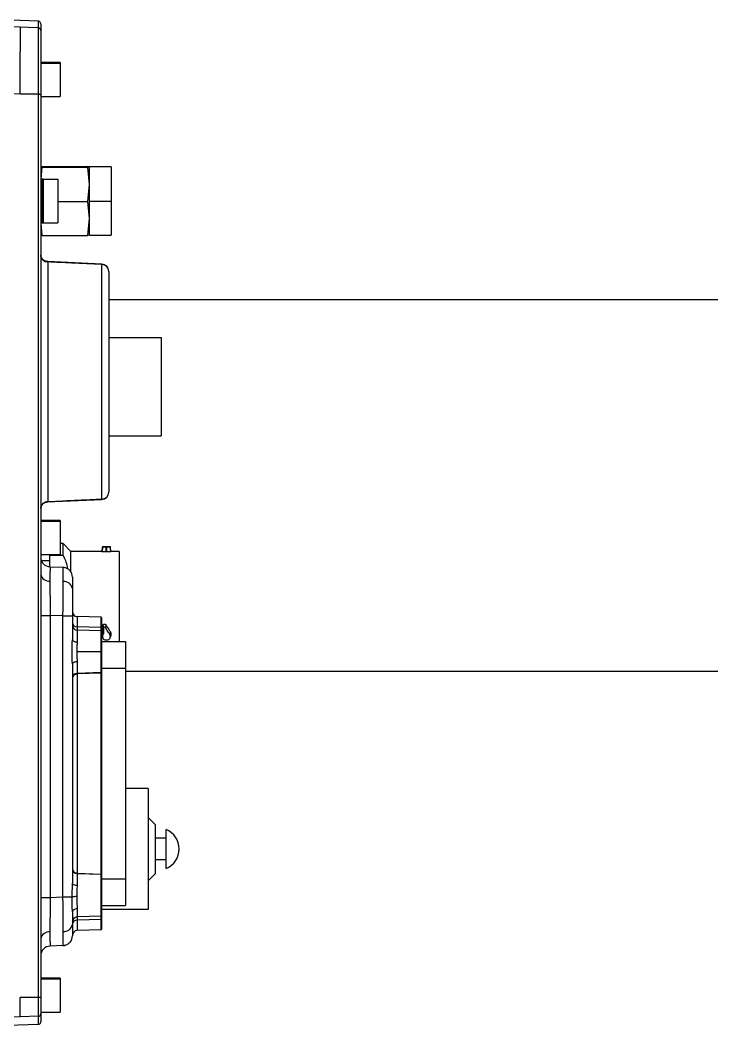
# Model space of a CAD drawing. Header units: millimetres. Extents: x -13464 to 9471, y -517 to 17126.
# Drawn here: x 6949.3 to 7091.3, y 461 to 669.1 of the extents above; entities that cross this region are included whole.
import ezdxf

# ---------------------------------------------------------------- set-up
doc = ezdxf.new("R2010")
doc.units = ezdxf.units.MM

msp = doc.modelspace()

# ---------------------------------------------------------------- linework, layer by layer
at = {"color": 7, "linetype": 'Continuous', "lineweight": 25}
for p, q in [((6949.34, 667.67), (6910.67, 669.01)), ((6953.06, 668.92), (6947.39, 669.12)), ((6953.06, 667.54), (6953.06, 668.92)), ((6953.54, 668.42), (6953.54, 667.05)), ((6957.54, 660.45), (6953.54, 660.45)), ((6953.54, 660.3), (6957.54, 660.3)), ((6957.54, 660.45), (6957.54, 660.3)), ((6957.54, 660.3), (6957.54, 653.45)), ((6949.34, 653.98), (6897.62, 654.65)), ((6953.06, 468.5), (6953.06, 653.94)), ((6953.54, 653.75), (6953.54, 468.5)), ((6953.54, 653.45), (6957.54, 653.45)), ((6953.54, 639.01), (6953.84, 639.07)), ((6953.84, 638.94), (6953.54, 639.01)), ((6953.64, 636.56), (6953.84, 638.94)), ((6953.84, 639.07), (6963.25, 639.07)), ((6953.84, 638.94), (6963.25, 638.94)), ((6963.54, 639.01), (6963.25, 639.07)), ((6963.25, 638.94), (6963.54, 639.01)), ((6963.54, 635.41), (6963.25, 638.94)), ((6968.04, 639.01), (6963.54, 639.01)), ((6963.54, 635.41), (6963.54, 639.01)), ((6968.04, 639.01), (6968.04, 632.01)), ((6954.04, 636.49), (6953.74, 636.5)), ((6953.74, 636.5), (6953.74, 632.01)), ((6954.04, 636.49), (6954.04, 632.01)), ((6954.04, 636.49), (6957.04, 636.49)), ((6957.04, 636.49), (6957.04, 627.52)), ((6963.25, 631.88), (6963.54, 635.41)), ((6963.54, 632.01), (6963.54, 635.41)), ((6953.74, 632.01), (6953.54, 632.01)), ((6954.04, 632.01), (6953.74, 632.01)), ((6953.74, 632.01), (6953.74, 627.51)), ((6954.04, 632.01), (6954.04, 627.52)), ((6957.04, 631.88), (6963.25, 631.88)), ((6963.54, 628.41), (6963.25, 631.88)), ((6963.54, 628.41), (6963.54, 632.01)), ((6963.54, 632.01), (6968.04, 632.01)), ((6968.04, 632.01), (6968.04, 625.01)), ((6963.25, 624.94), (6963.54, 628.41)), ((6963.54, 625.01), (6963.54, 628.41)), ((6953.84, 624.94), (6953.63, 627.45)), ((6953.74, 627.51), (6954.04, 627.52)), ((6954.04, 627.52), (6957.04, 627.52)), ((6953.54, 625.01), (6953.84, 624.94)), ((6953.84, 624.94), (6963.25, 624.94)), ((6963.54, 625.01), (6963.25, 624.94)), ((6963.54, 625.01), (6968.04, 625.01)), ((6966.11, 619.07), (6954.89, 619.58)), ((6966.11, 619.07), (6954.98, 619.57)), ((6954.99, 619.49), (6954.99, 570.31)), ((6966.1, 570.83), (6966.1, 618.98)), ((6967.54, 617.57), (6967.54, 572.24)), ((7554.8, 611.7), (6967.54, 611.7)), ((6967.54, 604), (6978.29, 604)), ((6978.29, 604), (6978.29, 583.8)), ((6967.54, 583.8), (6978.29, 583.8)), ((6954.89, 570.23), (6966.11, 570.74)), ((6954.89, 570.23), (6966.11, 570.74)), ((6954.98, 570.24), (6954.98, 570.25)), ((6957.54, 566.45), (6953.54, 566.45)), ((6953.54, 566.3), (6957.54, 566.3)), ((6957.54, 566.45), (6957.54, 566.3)), ((6957.54, 566.3), (6957.54, 559.45)), ((6958.13, 561.67), (6957.54, 561.67)), ((6959.76, 560.04), (6958.13, 561.67)), ((6958.13, 559.28), (6958.13, 561.67)), ((6966.21, 560.04), (6959.76, 560.04)), ((6959.76, 555.83), (6959.76, 560.04)), ((6966.25, 561.05), (6966.15, 559.94)), ((6966.16, 560.04), (6966.24, 561.04)), ((6966.16, 560.03), (6966.24, 561.03)), ((6967.85, 561.04), (6966.23, 561.04)), ((6966.3, 561.04), (6966.24, 561.04)), ((6966.99, 559.96), (6966.99, 560.98)), ((6966.99, 560.98), (6967.09, 560.98)), ((6967.09, 559.96), (6966.99, 559.96)), ((6967.09, 559.96), (6967.09, 560.98)), ((6967.94, 560.01), (6967.84, 561.05)), ((6967.93, 560.04), (6967.84, 561.04)), ((6967.93, 560.03), (6967.85, 561.03)), ((6969.64, 560.04), (6967.9, 560.04)), ((6969.64, 560.04), (6969.64, 541.57)), ((6953.54, 559.45), (6957.54, 559.45)), ((6953.67, 558.2), (6955.34, 558.2)), ((6955.34, 559.45), (6955.34, 558.2)), ((6955.34, 559.28), (6958.13, 559.28)), ((6955.34, 558.2), (6955.34, 556.91)), ((6955.48, 556.9), (6958.11, 556.81)), ((6953.54, 546.91), (6955.48, 546.91)), ((6955.48, 546.91), (6955.48, 489.03)), ((6958.11, 546.82), (6955.48, 546.91)), ((6958.11, 489.13), (6958.11, 546.82)), ((6958.11, 546.82), (6960.04, 546.82)), ((6960.04, 546.82), (6960.04, 541.95)), ((6961.01, 546.71), (6961.01, 544.59)), ((6965.95, 546.54), (6961.01, 546.71)), ((6965.95, 544.45), (6965.95, 546.54)), ((6966.04, 546.44), (6966.04, 544.37)), ((6961.01, 544.59), (6961.01, 543.91)), ((6965.95, 544.45), (6961.01, 544.59)), ((6961.01, 543.91), (6961.01, 541.49)), ((6965.95, 543.74), (6961.01, 543.91)), ((6965.95, 543.74), (6965.95, 544.45)), ((6965.95, 539.47), (6965.95, 543.74)), ((6966.04, 544.37), (6966.04, 543.64)), ((6966.04, 543.64), (6966.04, 539.47)), ((6966.16, 543.2), (6966.24, 542.69)), ((6966.34, 544.86), (6966.43, 544.34)), ((6966.9, 545.01), (6966.83, 544.44)), ((6967.81, 543.62), (6967.74, 543.07)), ((6967.93, 543.25), (6967.84, 542.73)), ((6966.04, 541.57), (6970.94, 541.57)), ((6966.16, 543.03), (6966.24, 542.52)), ((6966.17, 542.93), (6966.25, 542.42)), ((6966.99, 541.89), (6967.09, 541.89)), ((6967.84, 542.42), (6967.92, 542.93)), ((6967.93, 543.03), (6967.85, 542.52)), ((6970.94, 541.57), (6970.94, 536.07)), ((6965.95, 539.47), (6960.95, 539.47)), ((6965.95, 535.2), (6965.95, 539.47)), ((6966.04, 539.47), (6965.95, 539.47)), ((6966.04, 539.47), (6966.04, 535.3)), ((6960.04, 536.99), (6960.04, 491.95)), ((6961.01, 537.45), (6961.01, 535.03)), ((6965.95, 535.2), (6961.01, 535.03)), ((6965.95, 535.1), (6961.01, 534.93)), ((6961.01, 534.93), (6961.01, 494.01)), ((6965.95, 493.84), (6965.95, 535.1)), ((6965.95, 535.1), (6966.04, 535.1)), ((6966.04, 536.07), (6970.94, 536.07)), ((6966.04, 535.1), (6966.04, 493.84)), ((6970.94, 536.07), (6970.94, 492.87)), ((6970.94, 535.5), (7534.7, 535.5)), ((6975.59, 511.42), (6970.94, 511.42)), ((6975.59, 511.42), (6975.59, 486.52)), ((6977.09, 503.97), (6975.59, 505.47)), ((6977.09, 493.97), (6977.09, 503.97)), ((6979.29, 494.97), (6979.29, 502.97)), ((6979.29, 501.22), (6977.09, 501.22)), ((6979.29, 496.72), (6977.09, 496.72)), ((6961.01, 494.01), (6965.95, 493.84)), ((6961.01, 493.91), (6961.01, 491.49)), ((6965.95, 493.74), (6961.01, 493.91)), ((6965.95, 493.84), (6966.04, 493.84)), ((6965.95, 489.47), (6965.95, 493.74)), ((6966.04, 493.64), (6966.04, 489.47)), ((6977.09, 493.97), (6975.59, 492.47)), ((6960.01, 489.13), (6960.04, 491.95)), ((6966.04, 492.87), (6970.94, 492.87)), ((6970.94, 492.87), (6970.94, 487.37)), ((6953.54, 489.03), (6955.48, 489.03)), ((6955.48, 489.03), (6958.11, 489.13)), ((6958.11, 489.13), (6960.01, 489.13)), ((6965.95, 485.2), (6965.95, 489.47)), ((6966.04, 489.47), (6965.95, 489.47)), ((6966.04, 489.47), (6966.04, 485.3)), ((6966.04, 487.37), (6970.94, 487.37)), ((6961.01, 486.68), (6961.01, 485.03)), ((6965.95, 485.2), (6961.01, 485.03)), ((6961.01, 485.03), (6961.01, 484.36)), ((6965.95, 484.49), (6965.95, 485.2)), ((6975.59, 486.52), (6966.04, 486.52)), ((6966.04, 485.3), (6966.04, 484.57)), ((6965.95, 484.49), (6961.01, 484.36)), ((6961.01, 484.36), (6961.01, 482.23)), ((6965.95, 482.41), (6965.95, 484.49)), ((6966.04, 484.57), (6966.04, 482.51)), ((6965.95, 482.41), (6961.01, 482.23)), ((6958.11, 479.13), (6955.48, 479.04)), ((6958.11, 479.13), (6958.12, 479.23)), ((6957.54, 472.45), (6953.54, 472.45)), ((6957.54, 472.45), (6957.54, 472.3)), ((6953.54, 472.3), (6957.54, 472.3)), ((6957.54, 472.3), (6957.54, 465.45)), ((6953.06, 468.5), (6949.34, 468.5)), ((6949.34, 464.51), (6895.56, 462.68)), ((6953.06, 464.64), (6949.34, 464.51)), ((6953.06, 462.97), (6953.06, 464.64)), ((6953.54, 465.45), (6957.54, 465.45)), ((6953.54, 465.14), (6953.54, 463.47)), ((6953.06, 462.97), (6898.04, 461.05))]:
    msp.add_line(p, q, dxfattribs=at)
at = {"color": 7, "linetype": 'Continuous', "lineweight": 25, "flags": 128}
for points in [[(6953.06, 667.54), (6950.98, 667.61), (6949.34, 667.67)], [(6953.06, 653.94), (6950.98, 653.96), (6949.34, 653.98)], [(6958.11, 556.81), (6958.49, 556.76), (6958.58, 556.74)], [(6960.04, 541.95), (6960.06, 541.86), (6960.12, 541.78), (6960.21, 541.7), (6960.33, 541.63), (6960.47, 541.58), (6960.64, 541.53), (6960.82, 541.5), (6961.01, 541.49)], [(6960.04, 536.99), (6960.06, 537.08), (6960.12, 537.16), (6960.21, 537.24), (6960.33, 537.31), (6960.47, 537.37), (6960.64, 537.41), (6960.82, 537.44), (6961.01, 537.45)], [(6961.01, 491.49), (6960.82, 491.5), (6960.64, 491.53), (6960.47, 491.58), (6960.33, 491.63), (6960.21, 491.7), (6960.12, 491.78), (6960.06, 491.86), (6960.04, 491.95)], [(6961.01, 486.68), (6960.82, 486.66), (6960.64, 486.62), (6960.47, 486.56), (6960.33, 486.48), (6960.21, 486.39), (6960.12, 486.28), (6960.06, 486.17), (6960.04, 486.05)], [(6958.11, 479.13), (6958.49, 479.18), (6958.58, 479.21)], [(6953.54, 468.5), (6953.54, 468.5), (6953.51, 468.5), (6953.46, 468.5), (6953.4, 468.5), (6953.33, 468.5), (6953.25, 468.5), (6953.16, 468.5), (6953.06, 468.5)]]:
    msp.add_lwpolyline(points, dxfattribs=at)
at = {"color": 7, "linetype": 'Continuous', "lineweight": 25}
for centre, radius, start, end in [((6953.74, 636.7), 0.2, 180, 268), ((6953.74, 627.31), 0.2, 92, 180), ((6955, 620.95), 1.46, 181.5126, 269.572), ((6966.35, 618.98), 0.256, 159.6467, 179.384), ((6966.09, 617.53), 1.45, 1.685, 89.7408), ((6966.04, 617.57), 1.5, 0, 87.3889), ((6966.09, 572.28), 1.45, 270.2592, 358.315), ((6966.04, 572.24), 1.5, 272.6111, 0), ((6955, 568.85), 1.46, 90.428, 178.4874), ((6966.35, 570.83), 0.256, 180.616, 200.3533), ((6955.54, 558.9), 2, 180, 268), ((6958.04, 554.81), 2, 0, 40.16), ((6955.27, 555.72), 1.75, 190.8639, 275.9196), ((6958.32, 552.14), 1.75, 10.8639, 95.9196), ((6961.04, 547.71), 1, 180, 268), ((6960.94, 545.49), 0.906, 187.0787, 274.1547), ((6965.94, 546.44), 0.1, 0, 88), ((6961.04, 544.91), 1, 180, 268), ((6965.95, 544.36), 0.0906, 7.0787, 94.1547), ((6965.94, 543.64), 0.1, 0, 88), ((6961.04, 534.03), 1, 92, 180), ((6961.73, 534.98), 0.719, 176.0129, 183.9871), ((6965.94, 535.3), 0.1, 272, 0), ((6965.96, 535.26), 0.0876, 264.0804, 349.1361), ((6977.68, 498.97), 4.31, 291.9613, 68.0387), ((6961.04, 494.91), 1, 180, 268), ((6961.73, 493.96), 0.719, 176.0129, 183.9871), ((6965.96, 493.68), 0.0876, 10.8639, 95.9196), ((6965.94, 493.64), 0.1, 0, 88), ((6960.86, 483.52), 5.67, 89.0348, 98.6179), ((6961.04, 484.03), 1, 92, 180), ((6965.94, 485.3), 0.1, 272, 0), ((6958.32, 483.8), 1.75, 264.0804, 349.1361), ((6960.94, 483.45), 0.906, 85.8453, 172.9213), ((6965.95, 484.58), 0.0906, 265.8453, 352.9213), ((6955.27, 480.22), 1.75, 84.0804, 169.1361), ((6958.04, 481.13), 2, 319.84, 0), ((6961.04, 481.23), 1, 92, 180), ((6965.94, 482.51), 0.1, 272, 0), ((6955.54, 477.04), 2, 92, 180), ((6953.05, 465.14), 0.5, 271.9897, 359.9906)]:
    msp.add_arc(centre, radius, start, end, dxfattribs=at)
for points, knots in [([(6953.54, 668.42), (6953.54, 668.49), (6953.52, 668.63), (6953.39, 668.8), (6953.23, 668.9), (6953.12, 668.91), (6953.06, 668.92)], [0, 0, 0, 0, 0.270741, 0.56237, 0.789333, 1, 1, 1, 1]), ([(6949.34, 667.67), (6949.34, 666.99), (6949.34, 665.57), (6949.34, 663.9), (6949.34, 663.03)], [0, 0, 0, 0, 0.482758, 1, 1, 1, 1]), ([(6953.06, 653.94), (6953.06, 655.12), (6953.06, 657.61), (6953.06, 661.2), (6953.06, 664.68), (6953.06, 666.61), (6953.06, 667.54)], [0, 0, 0, 0, 0.2326274, 0.4919933, 0.7550369, 1, 1, 1, 1]), ([(6953.54, 667.05), (6953.54, 667.09), (6953.54, 667.16), (6953.49, 667.28), (6953.43, 667.38), (6953.33, 667.46), (6953.22, 667.52), (6953.13, 667.53), (6953.06, 667.54)], [0, 0, 0, 0, 0.154869, 0.290018, 0.500518, 0.631526, 0.758467, 1, 1, 1, 1]), ([(6953.54, 667.05), (6953.54, 665.99), (6953.54, 663.89), (6953.54, 659.42), (6953.54, 655.9), (6953.54, 653.75)], [0, 0, 0, 0, 0.280079, 0.560127, 1, 1, 1, 1]), ([(6949.34, 663.03), (6949.34, 662.97), (6949.34, 662.88), (6949.34, 662.78), (6949.34, 662.73)], [0, 0, 0, 0, 0.55976, 1, 1, 1, 1]), ([(6949.34, 653.98), (6949.34, 654.92), (6949.34, 656.9), (6949.34, 659.84), (6949.34, 661.76), (6949.34, 662.73)], [0, 0, 0, 0, 0.3060313, 0.6460906, 1, 1, 1, 1]), ([(6953.54, 653.75), (6953.54, 653.77), (6953.54, 653.79), (6953.49, 653.84), (6953.43, 653.87), (6953.34, 653.9), (6953.25, 653.92), (6953.16, 653.93), (6953.09, 653.93), (6953.06, 653.94)], [0, 0, 0, 0, 0.156094, 0.291545, 0.499997, 0.632463, 0.759638, 0.881979, 1, 1, 1, 1]), ([(6954.98, 619.57), (6954.79, 619.6), (6954.51, 619.64), (6954.18, 619.83), (6953.95, 620.03), (6953.76, 620.26), (6953.63, 620.5), (6953.56, 620.74), (6953.55, 620.85), (6953.54, 620.91)], [0, 0, 0, 0, 0.218247, 0.335338, 0.457231, 0.58467, 0.717944, 0.856789, 1, 1, 1, 1]), ([(6954.98, 619.57), (6954.89, 619.58), (6954.71, 619.6), (6954.48, 619.67), (6954.31, 619.76), (6954.18, 619.84), (6954.06, 619.93), (6953.95, 620.03), (6953.9, 620.05), (6953.87, 620.07)], [0, 0, 0, 0, 0.17968, 0.3649, 0.462482, 0.568819, 0.691231, 0.834643, 1, 1, 1, 1]), ([(6954.98, 619.56), (6954.98, 619.56), (6954.98, 619.57), (6954.99, 619.52), (6954.99, 619.49)], [0, 0, 0, 0, 0.333851, 1, 1, 1, 1]), ([(6966.1, 618.98), (6964.02, 619.08), (6960.32, 619.25), (6956.62, 619.42), (6954.99, 619.49)], [0, 0, 0, 0, 0.56, 1, 1, 1, 1]), ([(6953.54, 568.89), (6953.55, 568.94), (6953.56, 569.03), (6953.63, 569.26), (6953.76, 569.52), (6953.95, 569.78), (6954.18, 569.98), (6954.52, 570.17), (6954.79, 570.21), (6954.98, 570.23)], [0, 0, 0, 0, 0.167888, 0.319234, 0.451726, 0.569718, 0.682117, 0.792016, 1, 1, 1, 1]), ([(6953.65, 569.42), (6953.67, 569.42), (6953.7, 569.41), (6953.76, 569.51), (6953.85, 569.65), (6953.95, 569.8), (6954.06, 569.93), (6954.19, 570.04), (6954.32, 570.11), (6954.6, 570.21), (6954.81, 570.23), (6954.98, 570.23)], [0, 0, 0, 0, 0.1539156, 0.3025184, 0.4161294, 0.502127, 0.570705, 0.6307499, 0.6886915, 0.7478532, 1, 1, 1, 1]), ([(6954.99, 570.31), (6954.99, 570.28), (6954.98, 570.24), (6954.98, 570.24), (6954.98, 570.24)], [0, 0, 0, 0, 0.665645, 1, 1, 1, 1]), ([(6954.99, 570.31), (6957.07, 570.41), (6960.77, 570.58), (6964.47, 570.75), (6966.1, 570.83)], [0, 0, 0, 0, 0.56, 1, 1, 1, 1]), ([(6966.16, 560.03), (6966.16, 560.03), (6966.16, 560.04), (6966.16, 560.04), (6966.16, 560.04)], [0, 0, 0, 0, 0.56, 1, 1, 1, 1]), ([(6966.99, 559.96), (6966.88, 559.97), (6966.66, 559.97), (6966.39, 559.99), (6966.19, 560.02), (6966.17, 560.03), (6966.16, 560.03)], [0, 0, 0, 0, 0.2505606, 0.5001407, 0.7500188, 1, 1, 1, 1]), ([(6966.24, 561.04), (6966.24, 561.04), (6966.24, 561.04), (6966.24, 561.03), (6966.24, 561.03)], [0, 0, 0, 0, 0.5599998, 1, 1, 1, 1]), ([(6966.24, 561.03), (6966.26, 561.03), (6966.28, 561.02), (6966.45, 561), (6966.7, 560.98), (6966.9, 560.98), (6966.99, 560.98)], [0, 0, 0, 0, 0.250045, 0.499889, 0.749238, 1, 1, 1, 1]), ([(6967.09, 560.98), (6967.19, 560.98), (6967.39, 560.98), (6967.64, 561), (6967.81, 561.02), (6967.83, 561.03), (6967.85, 561.03)], [0, 0, 0, 0, 0.250046, 0.499887, 0.749254, 1, 1, 1, 1]), ([(6967.93, 560.03), (6967.92, 560.03), (6967.9, 560.02), (6967.7, 559.99), (6967.43, 559.97), (6967.21, 559.97), (6967.09, 559.96)], [0, 0, 0, 0, 0.249825, 0.499853, 0.749925, 1, 1, 1, 1]), ([(6967.84, 561.04), (6967.84, 561.04), (6967.83, 561.04), (6967.77, 561.04), (6967.74, 561.04)], [0, 0, 0, 0, 0.4999954, 1, 1, 1, 1]), ([(6967.85, 561.03), (6967.85, 561.03), (6967.84, 561.04), (6967.84, 561.04), (6967.84, 561.04)], [0, 0, 0, 0, 0.56, 1, 1, 1, 1]), ([(6967.93, 560.04), (6967.93, 560.04), (6967.93, 560.04), (6967.93, 560.03), (6967.93, 560.03)], [0, 0, 0, 0, 0.56, 1, 1, 1, 1]), ([(6959.1, 556.47), (6959.08, 556.63), (6958.96, 557.61), (6958.51, 558.52), (6958.13, 559.28)], [0, 0, 0, 0, 0.1635989, 1, 1, 1, 1]), ([(6955.48, 556.9), (6955.47, 556.86), (6955.46, 556.78), (6955.45, 556.16), (6955.45, 555.25), (6955.45, 554.4), (6955.45, 553.98)], [0, 0, 0, 0, 0.26032, 0.513743, 0.760294, 1, 1, 1, 1]), ([(6958.14, 553.88), (6958.14, 554.3), (6958.14, 555.15), (6958.14, 556.06), (6958.13, 556.69), (6958.12, 556.77), (6958.11, 556.81)], [0, 0, 0, 0, 0.239745, 0.48632, 0.739735, 1, 1, 1, 1]), ([(6959.91, 555.53), (6959.82, 555.71), (6959.65, 556.07), (6959.2, 556.47), (6958.67, 556.72), (6958.3, 556.75), (6958.12, 556.76)], [0, 0, 0, 0, 0.2527703, 0.5102159, 0.7621338, 1, 1, 1, 1]), ([(6955.45, 553.98), (6955.45, 553.51), (6955.45, 552.56), (6955.45, 550.84), (6955.46, 548.93), (6955.47, 547.59), (6955.48, 546.91)], [0, 0, 0, 0, 0.239706, 0.486257, 0.73968, 1, 1, 1, 1]), ([(6958.11, 546.82), (6958.12, 547.5), (6958.13, 548.84), (6958.14, 550.74), (6958.14, 552.47), (6958.14, 553.41), (6958.14, 553.88)], [0, 0, 0, 0, 0.260265, 0.51368, 0.760255, 1, 1, 1, 1]), ([(6960.04, 554.81), (6960.04, 554.77), (6960.04, 554.7), (6960.04, 554.01), (6960.04, 553.05), (6960.04, 552.47)], [0, 0, 0, 0, 0.27814, 0.561572, 1, 1, 1, 1]), ([(6960.04, 552.47), (6960.04, 552.03), (6960.04, 551.15), (6960.04, 549.25), (6960.04, 547.73), (6960.04, 546.82)], [0, 0, 0, 0, 0.2780113, 0.561412, 1, 1, 1, 1]), ([(6966.34, 544.86), (6966.35, 544.89), (6966.35, 544.96), (6966.4, 545.04), (6966.47, 545.11), (6966.56, 545.15), (6966.66, 545.16), (6966.76, 545.14), (6966.85, 545.09), (6966.88, 545.04), (6966.9, 545.01)], [0, 0, 0, 0, 0.125208, 0.250236, 0.375301, 0.500118, 0.625069, 0.749987, 0.874753, 1, 1, 1, 1]), ([(6966.16, 543.2), (6966.17, 543.29), (6966.19, 543.46), (6966.3, 543.6), (6966.36, 543.67)], [0, 0, 0, 0, 0.500163, 1, 1, 1, 1]), ([(6966.16, 543.03), (6966.16, 543.07), (6966.16, 543.12), (6966.16, 543.18), (6966.16, 543.2)], [0, 0, 0, 0, 0.56, 1, 1, 1, 1]), ([(6966.44, 543.13), (6966.39, 543.06), (6966.27, 542.93), (6966.25, 542.77), (6966.24, 542.69)], [0, 0, 0, 0, 0.499917, 1, 1, 1, 1]), ([(6966.36, 543.67), (6966.36, 543.89), (6966.35, 544.28), (6966.35, 544.69), (6966.34, 544.86)], [0, 0, 0, 0, 0.559988, 1, 1, 1, 1]), ([(6966.36, 543.67), (6966.37, 543.57), (6966.4, 543.39), (6966.43, 543.21), (6966.44, 543.13)], [0, 0, 0, 0, 0.559997, 1, 1, 1, 1]), ([(6966.83, 544.44), (6966.81, 544.46), (6966.79, 544.5), (6966.73, 544.53), (6966.66, 544.54), (6966.59, 544.54), (6966.52, 544.51), (6966.47, 544.46), (6966.44, 544.4), (6966.44, 544.36), (6966.43, 544.34)], [0, 0, 0, 0, 0.125327, 0.250115, 0.375121, 0.500015, 0.624967, 0.749997, 0.874933, 1, 1, 1, 1]), ([(6966.43, 544.34), (6966.44, 544.11), (6966.44, 543.7), (6966.44, 543.3), (6966.44, 543.13)], [0, 0, 0, 0, 0.5600095, 1, 1, 1, 1]), ([(6967.74, 543.07), (6967.56, 543.32), (6967.26, 543.76), (6966.96, 544.24), (6966.83, 544.44)], [0, 0, 0, 0, 0.5611109, 1, 1, 1, 1]), ([(6966.9, 545.01), (6967.07, 544.75), (6967.37, 544.27), (6967.68, 543.82), (6967.81, 543.62)], [0, 0, 0, 0, 0.558765, 1, 1, 1, 1]), ([(6967.84, 542.73), (6967.84, 542.79), (6967.83, 542.91), (6967.77, 543.01), (6967.74, 543.07)], [0, 0, 0, 0, 0.499993, 1, 1, 1, 1]), ([(6967.81, 543.62), (6967.85, 543.56), (6967.92, 543.44), (6967.93, 543.31), (6967.93, 543.25)], [0, 0, 0, 0, 0.4993407, 1, 1, 1, 1]), ([(6967.93, 543.25), (6967.93, 543.21), (6967.93, 543.14), (6967.93, 543.07), (6967.93, 543.03)], [0, 0, 0, 0, 0.56, 1, 1, 1, 1]), ([(6960.04, 536.99), (6960.02, 537.82), (6959.98, 539.47), (6960.02, 541.12), (6960.04, 541.95)], [0, 0, 0, 0, 0.500106, 1, 1, 1, 1]), ([(6961.01, 541.49), (6961.01, 541.33), (6961.01, 541.17), (6961, 540.96), (6960.99, 540.79), (6960.97, 540.29), (6960.96, 539.82), (6960.95, 539.47)], [0, 0, 0, 0, 0.250635, 0.25988, 0.3252, 0.499961, 1, 1, 1, 1]), ([(6966.24, 542.69), (6966.24, 542.65), (6966.24, 542.6), (6966.24, 542.54), (6966.24, 542.52)], [0, 0, 0, 0, 0.56, 1, 1, 1, 1]), ([(6966.24, 542.52), (6966.26, 542.43), (6966.28, 542.27), (6966.45, 542.06), (6966.7, 541.92), (6966.9, 541.9), (6966.99, 541.89)], [0, 0, 0, 0, 0.250056, 0.499903, 0.749257, 1, 1, 1, 1]), ([(6967.09, 541.89), (6967.19, 541.9), (6967.39, 541.92), (6967.64, 542.06), (6967.81, 542.27), (6967.83, 542.43), (6967.85, 542.52)], [0, 0, 0, 0, 0.250037, 0.499869, 0.749219, 1, 1, 1, 1]), ([(6967.85, 542.52), (6967.85, 542.56), (6967.84, 542.63), (6967.84, 542.7), (6967.84, 542.73)], [0, 0, 0, 0, 0.56, 1, 1, 1, 1]), ([(6960.95, 539.47), (6960.96, 539.12), (6960.97, 538.65), (6960.99, 538.16), (6961, 538), (6961, 537.95), (6961.01, 537.77), (6961.01, 537.61), (6961.01, 537.45)], [0, 0, 0, 0, 0.49899, 0.674556, 0.724506, 0.74002, 0.749224, 1, 1, 1, 1]), ([(6961.01, 534.93), (6960.95, 534.93), (6960.82, 534.92), (6960.64, 534.86), (6960.47, 534.77), (6960.37, 534.7), (6960.33, 534.66)], [0, 0, 0, 0, 0.224152, 0.462294, 0.71955, 1, 1, 1, 1]), ([(6960.33, 534.66), (6960.37, 534.7), (6960.47, 534.77), (6960.64, 534.86), (6960.82, 534.92), (6960.95, 534.93), (6961.01, 534.93)], [0, 0, 0, 0, 0.280396, 0.537632, 0.775791, 1, 1, 1, 1]), ([(6965.95, 535.1), (6965.95, 535.11), (6965.95, 535.12), (6965.95, 535.15), (6965.95, 535.16), (6965.95, 535.17)], [0, 0, 0, 0, 0.261077, 0.515093, 1, 1, 1, 1]), ([(6966.04, 535.25), (6966.04, 535.22), (6966.04, 535.18), (6966.04, 535.13), (6966.04, 535.1)], [0, 0, 0, 0, 0.559915, 1, 1, 1, 1]), ([(6960.04, 494.91), (6960.06, 494.79), (6960.08, 494.54), (6960.24, 494.32), (6960.33, 494.21)], [0, 0, 0, 0, 0.496572, 1, 1, 1, 1]), ([(6960.32, 494.29), (6960.32, 494.29), (6960.36, 494.24), (6960.47, 494.17), (6960.64, 494.08), (6960.82, 494.03), (6960.95, 494.02), (6961.01, 494.01)], [0, 0, 0, 0, 0.00563, 0.284447, 0.540234, 0.777053, 1, 1, 1, 1]), ([(6965.95, 493.77), (6965.95, 493.78), (6965.95, 493.79), (6965.95, 493.82), (6965.95, 493.83), (6965.95, 493.84)], [0, 0, 0, 0, 0.484907, 0.738923, 1, 1, 1, 1]), ([(6966.04, 493.84), (6966.04, 493.81), (6966.04, 493.75), (6966.04, 493.71), (6966.04, 493.7)], [0, 0, 0, 0, 0.560077, 1, 1, 1, 1]), ([(6961.01, 491.49), (6961, 491.13), (6960.97, 490.39), (6960.96, 489.59), (6960.95, 489.19)], [0, 0, 0, 0, 0.500475, 1, 1, 1, 1]), ([(6955.48, 489.03), (6955.47, 488.35), (6955.46, 487.01), (6955.45, 485.1), (6955.45, 483.38), (6955.45, 482.43), (6955.45, 481.97)], [0, 0, 0, 0, 0.26032, 0.513743, 0.760294, 1, 1, 1, 1]), ([(6958.14, 482.06), (6958.14, 482.53), (6958.14, 483.48), (6958.14, 485.2), (6958.13, 487.1), (6958.12, 488.45), (6958.11, 489.13)], [0, 0, 0, 0, 0.239745, 0.48632, 0.739735, 1, 1, 1, 1]), ([(6960.04, 486.05), (6960.04, 486.52), (6960.03, 487.48), (6960.01, 488.58), (6960.01, 489.13)], [0, 0, 0, 0, 0.498099, 1, 1, 1, 1]), ([(6960.95, 489.19), (6960.96, 488.73), (6960.99, 487.82), (6961, 487.06), (6961.01, 486.68)], [0, 0, 0, 0, 0.498992, 1, 1, 1, 1]), ([(6960.04, 486.05), (6960.04, 485.52), (6960.04, 484.58), (6960.04, 483.81), (6960.04, 483.47)], [0, 0, 0, 0, 0.560021, 1, 1, 1, 1]), ([(6960.04, 483.47), (6960.04, 483.09), (6960.04, 482.32), (6960.04, 481.37), (6960.04, 481.22), (6960.04, 481.13)], [0, 0, 0, 0, 0.278011, 0.561412, 1, 1, 1, 1]), ([(6955.45, 481.97), (6955.45, 481.55), (6955.45, 480.7), (6955.45, 479.78), (6955.46, 479.16), (6955.47, 479.08), (6955.48, 479.04)], [0, 0, 0, 0, 0.239706, 0.486257, 0.73968, 1, 1, 1, 1]), ([(6958.12, 479.23), (6958.12, 479.26), (6958.13, 479.33), (6958.14, 479.88), (6958.14, 480.79), (6958.14, 481.64), (6958.14, 482.06)], [0, 0, 0, 0, 0.1550675, 0.4445208, 0.7261608, 1, 1, 1, 1]), ([(6958.12, 479.18), (6958.3, 479.19), (6958.67, 479.22), (6959.2, 479.47), (6959.65, 479.87), (6959.82, 480.23), (6959.91, 480.41)], [0, 0, 0, 0, 0.237866, 0.489784, 0.74723, 1, 1, 1, 1]), ([(6949.34, 464.51), (6949.35, 464.58), (6949.35, 464.73), (6949.34, 465.66), (6949.35, 466.95), (6949.35, 467.98), (6949.34, 468.5)], [0, 0, 0, 0, 0.256547, 0.5, 0.743439, 1, 1, 1, 1]), ([(6953.06, 464.64), (6953.06, 464.71), (6953.06, 464.85), (6953.06, 465.75), (6953.06, 467.01), (6953.06, 468.01), (6953.06, 468.5)], [0, 0, 0, 0, 0.249992, 0.5, 0.750008, 1, 1, 1, 1]), ([(6953.54, 468.5), (6953.54, 468.02), (6953.54, 467.05), (6953.54, 465.95), (6953.54, 465.28), (6953.54, 465.19), (6953.54, 465.14)], [0, 0, 0, 0, 0.28003, 0.559517, 0.779667, 1, 1, 1, 1]), ([(6953.06, 462.97), (6953.13, 462.98), (6953.27, 463), (6953.44, 463.14), (6953.53, 463.3), (6953.54, 463.42), (6953.54, 463.47)], [0, 0, 0, 0, 0.2706577, 0.5622622, 0.7892649, 1, 1, 1, 1])]:
    msp.add_open_spline(points, degree=3, knots=knots, dxfattribs=at)

doc.saveas('drawing.dxf')
